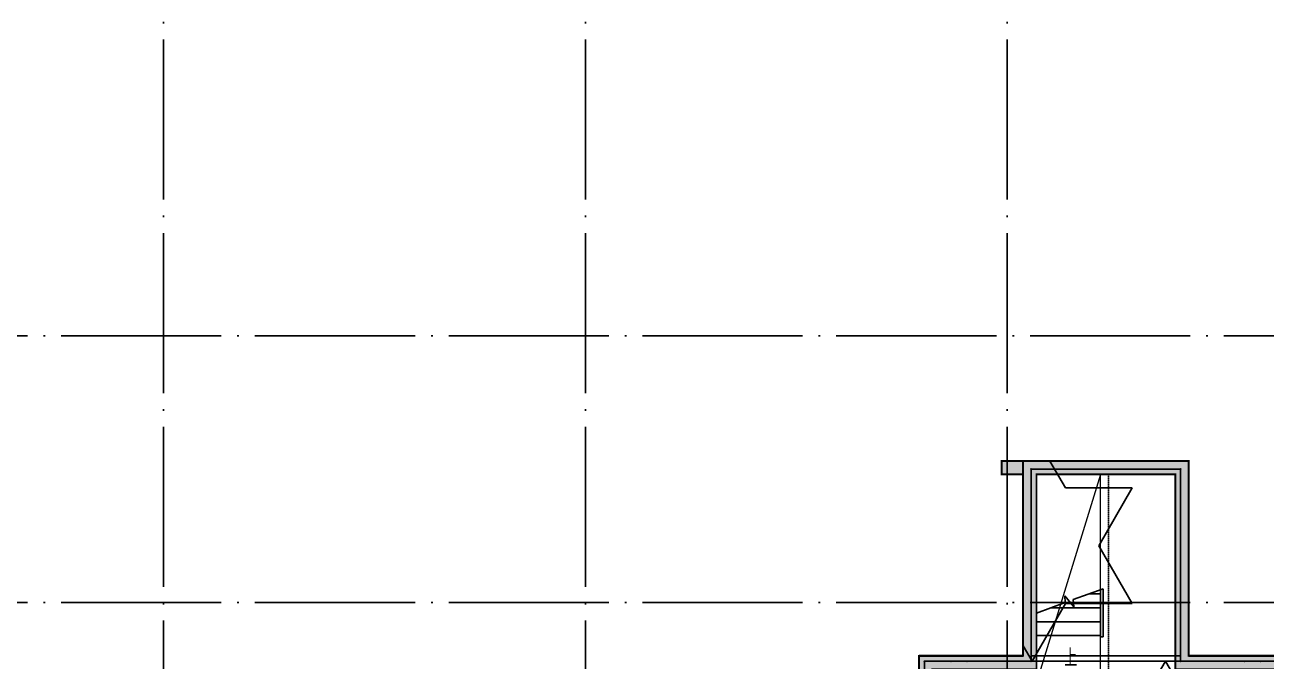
# Model space of a CAD drawing. Extents: x 290727 to 13733020, y 1731457 to 3643100.
# Drawn here: x 613512 to 636766, y 2212980 to 2224905 of the extents above; entities that cross this region are included whole.
import ezdxf

# ---------------------------------------------------------------- set-up
doc = ezdxf.new("R2010")
doc.units = 0
doc.header["$LTSCALE"] = 10
doc.header["$PDSIZE"] = 0.5
doc.linetypes.add('DASHED', pattern=[0.75, 0.5, -0.25])
doc.linetypes.add('DOTE', pattern=[2.42, 2, -0.2, 0.02, -0.2])
doc.layers.get('0').update_dxf_attribs({"linetype": 'CONTINUOUS'})
doc.layers.add('1106', color=7, linetype='CONTINUOUS', true_color=0x89bf5f)
doc.layers.add('2206', color=7, linetype='CONTINUOUS', true_color=0x3474d4)
for name, color, linetype in [('BEAM_CONT', 4, 'CONTINUOUS'), ('BEAM_SE', 144, 'DASHED'), ('DIM_SYMB', 3, 'CONTINUOUS'), ('DOTE', 8, 'DOTE'), ('PUB_TEXT', 7, 'CONTINUOUS'), ('STAIR', 2, 'CONTINUOUS'), ('SURFACE', 6, 'CONTINUOUS'), ('WALL', 255, 'CONTINUOUS'), ('作业图', 4, 'CONTINUOUS'), ('剪力墙', 170, 'CONTINUOUS'), ('文字', 4, 'CONTINUOUS')]:
    doc.layers.add(name, color=color, linetype=linetype)
doc.layers.add('DIM_MODI', color=6, linetype='CONTINUOUS', plot=False)
doc.layers.add('零厚板', color=7, linetype='CONTINUOUS', lineweight=18)
doc.layers.get('0').off()
doc.styles.add('_TCH_DIM', font='SIMPLEX', dxfattribs={"bigfont": 'GBCBIG'})

# ---------------------------------------------------------------- blocks, each defined once
blk = doc.blocks.new('A$C55C93FC2')
at = {"layer": 'DOTE', "linetype": 'DOTE', "ltscale": 150}
for p, q in [((131184.1, 127235.5), (131184.1, 12200)), ((139084.1, 127235.5), (139084.1, 12200)), ((146984.1, 127235.5), (146984.1, 12200)), ((107484.1, 92642.4), (252290.8, 92642.4)), ((107484.1, 87642.4), (252290.8, 87642.4))]:
    blk.add_line(p, q, dxfattribs=at)
blk = doc.blocks.new('A$C52C345C4')
at = {"layer": '剪力墙'}
h = blk.add_hatch(color=0, dxfattribs=at)
h.paths.add_polyline_path([(16400, 1200), (14300, 1200), (14300, 950), (16400, 950)])
h.paths.add_polyline_path([(26350, 1450), (28300, 1450), (28300, 5100), (30900, 5100), (30900, 1450), (32850, 1450), (32850, -200), (32850, -400), (33100, -400), (33100, 950), (37900, 950), (37900, -450), (38100, -450), (38100, 950), (42550, 950), (42550, -2450), (42800, -2450), (42800, 1200), (33100, 1200), (33100, 1700), (31150, 1700), (31150, 5350), (28050, 5350), (28050, 5100), (28050, 1700), (26100, 1700), (26100, 1200), (16400, 1200), (16400, -2450), (16650, -2450), (16650, 950), (21100, 950), (21100, -450), (21300, -450), (21300, 950), (26100, 950), (26100, -400), (26350, -400), (26350, -200), (26350, -200)])
h.paths.add_polyline_path([(27650, 5100), (28050, 5100), (28050, 5350), (27650, 5350)], flags=16)
at = {"layer": '剪力墙', "color": 0}
for points in [[(28300, 1450), (28300, 5100), (30900, 5100), (30900, 1450)], [(33100, 1700), (31150, 1700), (31150, 5350), (28050, 5350), (28050, 5100), (28050, 5100), (28050, 1700), (26100, 1700), (26100, 1200)]]:
    blk.add_lwpolyline(points, dxfattribs=at)
blk = doc.blocks.new('车库建筑作业图')
at = {"layer": 'DIM_MODI', "linetype": 'Continuous'}
for p, q in [((632212, 2213080), (632213, 2216730)), ((632213, 2216730), (635312, 2216730)), ((635312, 2216730), (635313, 2213080)), ((630262, 2212580), (630262, 2213080)), ((630262, 2213080), (632212, 2213080)), ((635313, 2213080), (637262, 2213080))]:
    blk.add_line(p, q, dxfattribs=at)
at = {"layer": 'DIM_SYMB'}
blk.add_lwpolyline([(633087, 2213330, 0, 0, 0), (633087, 2213680, 80, 0, 0), (633087, 2213980, 0, 0, 0)], format="xyseb", dxfattribs=at)
at = {"layer": 'STAIR'}
for p, q in [((632462, 2212880), (632462, 2214539)), ((633165, 2213999), (632992, 2214205)), ((632992, 2214205), (633003, 2214079)), ((633712, 2214338), (633153, 2214134)), ((633444, 2214240), (633662, 2214240)), ((633662, 2213435), (633662, 2214320)), ((633712, 2213460), (633712, 2214338)), ((633712, 2213435), (633712, 2214338)), ((633003, 2214079), (632462, 2213882)), ((632731, 2213980), (633662, 2213980)), ((633153, 2214134), (633165, 2213999)), ((632462, 2213460), (632462, 2213882)), ((632462, 2213720), (633662, 2213720)), ((632462, 2213460), (633662, 2213460)), ((633662, 2213435), (633712, 2213435))]:
    blk.add_line(p, q, dxfattribs=at)
at = {"layer": 'SURFACE', "color": 8}
blk.add_blockref('A$C52C345C4', (604162, 2211380), dxfattribs=at)
at = {"layer": '文字', "linetype": 'Continuous'}
blk.add_blockref('A$C55C93FC2', (484928, 2126437), dxfattribs=at)
at = {"layer": 'PUB_TEXT', "style": '_TCH_DIM'}
blk.add_text('上', height=338, dxfattribs=at).set_placement((632983, 2212875))
blk = doc.blocks.new('人防-l')
at = {"color": 0}
for p, q in [((784255, -916783), (787055, -916783)), ((784255, -920383), (784255, -916783)), ((787055, -920383), (787055, -916783)), ((782255, -920383), (782755, -920383)), ((782255, -920883), (782255, -920383)), ((782755, -920383), (783055, -920383)), ((783055, -920383), (784255, -920383)), ((784255, -920383), (787055, -920383)), ((787055, -920383), (788255, -920383)), ((788255, -920383), (788555, -920383)), ((788555, -920383), (789055, -920383))]:
    blk.add_line(p, q, dxfattribs=at)
for p in [(784255, -916783), (787055, -916783), (782255, -920383), (782755, -920383), (783055, -920383), (784255, -920383), (787055, -920383), (788255, -920383), (788555, -920383)]:
    blk.add_point(p, dxfattribs=at)
at = {"layer": '1106', "color": 0}
for p, q in [((784105, -916633), (787205, -916633)), ((784105, -920283), (784105, -916633)), ((787205, -920283), (787205, -916633)), ((784355, -916883), (786955, -916883)), ((784355, -920533), (784355, -916883)), ((786955, -920533), (786955, -916883)), ((782155, -920283), (782755, -920283)), ((782155, -920783), (782155, -920283)), ((782755, -920283), (783055, -920283)), ((783055, -920283), (784105, -920283)), ((787205, -920283), (788255, -920283)), ((788255, -920283), (788555, -920283)), ((788555, -920283), (789155, -920283))]:
    blk.add_line(p, q, dxfattribs=at)
at = {"layer": '2206', "color": 0}
blk.add_line((784255, -920283), (787055, -920283), dxfattribs=at)
blk.add_line((784255, -920283), (787055, -920283), dxfattribs=at)
blk = doc.blocks.new('7-l')
at = {"layer": 'BEAM_CONT', "color": 0, "lineweight": 18, "ltscale": 1}
blk.add_lwpolyline([(3324216.3, -641898.1), (3324216.3, -637998.1)], dxfattribs=at)
at = {"layer": 'BEAM_SE', "color": 0}
blk.add_lwpolyline([(3324366.3, -641898.1), (3324366.3, -637998.1)], dxfattribs=at)
at = {"layer": '剪力墙', "color": 0, "const_width": 35}
for points in [[(3311116.3, -645548.1), (3311366.3, -645548.1), (3311366.3, -642148.1), (3315816.3, -642148.1), (3315816.3, -643548.1), (3316016.3, -643548.1), (3316016.3, -642148.1), (3320816.3, -642148.1), (3320816.3, -643498.1), (3321066.3, -643498.1), (3321066.3, -643298.1), (3321066.3, -643298.1), (3321066.3, -641648.1), (3323016.3, -641648.1), (3323016.3, -637998.1), (3325616.3, -637998.1), (3325616.3, -641648.1), (3327566.3, -641648.1)], [(3327816.3, -641398.1), (3325866.3, -641398.1), (3325866.3, -637748.1), (3322366.3, -637748.1), (3322366.3, -637998.1), (3322766.3, -637998.1), (3322766.3, -641398.1), (3320816.3, -641398.1), (3320816.3, -641898.1), (3311116.3, -641898.1), (3311116.3, -645548.1)]]:
    blk.add_lwpolyline(points, dxfattribs=at)
at = {"layer": '零厚板', "color": 0, "lineweight": 18, "ltscale": 1}
blk.add_line((3324216.3, -637998.1), (3323016.3, -641898.1), dxfattribs=at)
blk = doc.blocks.new('梁图-10.22')
h = blk.add_hatch()
h.set_pattern_fill('STARS', color=0, scale=10000, style=0)
h.set_pattern_definition([(360, (-13031997, -1453558.3), (1e-12, 2165.0635), [1250, -1250]), (60, (-13031997, -1453558.3), (-1875, 1082.53176), [1250, -1250]), (120, (-13031372, -1452475.8), (-1875, -1082.53176), [1250, -1250])])
h.paths.add_polyline_path([(-1490174, 256808), (-1492274, 256808), (-1501974, 256808), (-1501974, 257308), (-1503924, 257308), (-1503924, 260958), (-1507024, 260958), (-1507024, 257308), (-1508974, 257308), (-1508974, 256808), (-1518674, 256808), (-1518674, 253418), (-1519674, 253418), (-1519674, 247108), (-1515574, 247108), (-1515574, 248108), (-1495374, 248108), (-1495374, 247108), (-1487074, 247108), (-1487074, 248108), (-1466874, 248108), (-1466874, 247108), (-1462774, 247108), (-1462774, 253408), (-1463774, 253408), (-1463774, 256808), (-1473474, 256808), (-1473474, 257308), (-1475424, 257308), (-1475424, 260958), (-1478524, 260958), (-1478524, 257308), (-1480474, 257308), (-1480474, 256808)])
at = {"color": 0}
blk.add_lwpolyline([(-1519674, 253408), (-1519674, 247108), (-1515574, 247108), (-1515574, 248108), (-1495374, 248108), (-1495374, 247108), (-1487074, 247108), (-1487074, 248108), (-1466874, 248108), (-1466874, 247108), (-1462774, 247108), (-1462774, 253408), (-1463774, 253408), (-1463774, 256808), (-1473474, 256808), (-1473474, 257308), (-1475424, 257308), (-1475424, 260958), (-1478524, 260958), (-1478524, 257308), (-1480474, 257308), (-1480474, 256808), (-1490174, 256808), (-1492274, 256808), (-1501974, 256808), (-1501974, 257308), (-1503924, 257308), (-1503924, 260958), (-1507024, 260958), (-1507024, 257308), (-1508974, 257308), (-1508974, 256808), (-1518674, 256808), (-1518674, 253418), (-1519674, 253418)], close=True, dxfattribs=at)
at = {"layer": 'BEAM_CONT', "color": 0, "lineweight": 18}
blk.add_line((-1475674, 257309), (-1478274, 257309), dxfattribs=at)
at = {"layer": 'WALL', "color": 0, "const_width": 40}
for points in [[(-1480474, 257309), (-1480474, 256809), (-1490174, 256809), (-1490174, 253409), (-1492274, 253409), (-1492274, 256809), (-1501974, 256809), (-1501974, 257309), (-1503924, 257309), (-1503924, 260959), (-1507024, 260959), (-1507024, 257309), (-1508974, 257309), (-1508974, 256809), (-1516474, 256809), (-1516474, 260658)], [(-1478524, 260959), (-1478524, 257309)], [(-1475424, 257309), (-1475424, 260959), (-1478524, 260959)], [(-1478524, 257309), (-1480474, 257309)], [(-1473474, 257309), (-1475424, 257309)]]:
    blk.add_lwpolyline(points, dxfattribs=at)

msp = doc.modelspace()

# ---------------------------------------------------------------- block references
at = {"layer": '作业图', "color": 8, "linetype": 'ByBlock', "extrusion": (8.37508e-20, 6.90696e-07, 1)}
msp.add_blockref('梁图-10.22', (2110736, 1955772, 0), dxfattribs=at)
at = {"layer": '作业图', "linetype": 'Continuous'}
msp.add_blockref('车库建筑作业图', (0, 0), dxfattribs=at)
at = {"layer": '作业图', "color": 8, "linetype": 'ByBlock'}
msp.add_blockref('人防-l', (-151892, 3133363), dxfattribs=at)
at = {"layer": '作业图', "color": 8}
msp.add_blockref('7-l', (-2690554, 2854478), dxfattribs=at)

doc.saveas('drawing.dxf')
